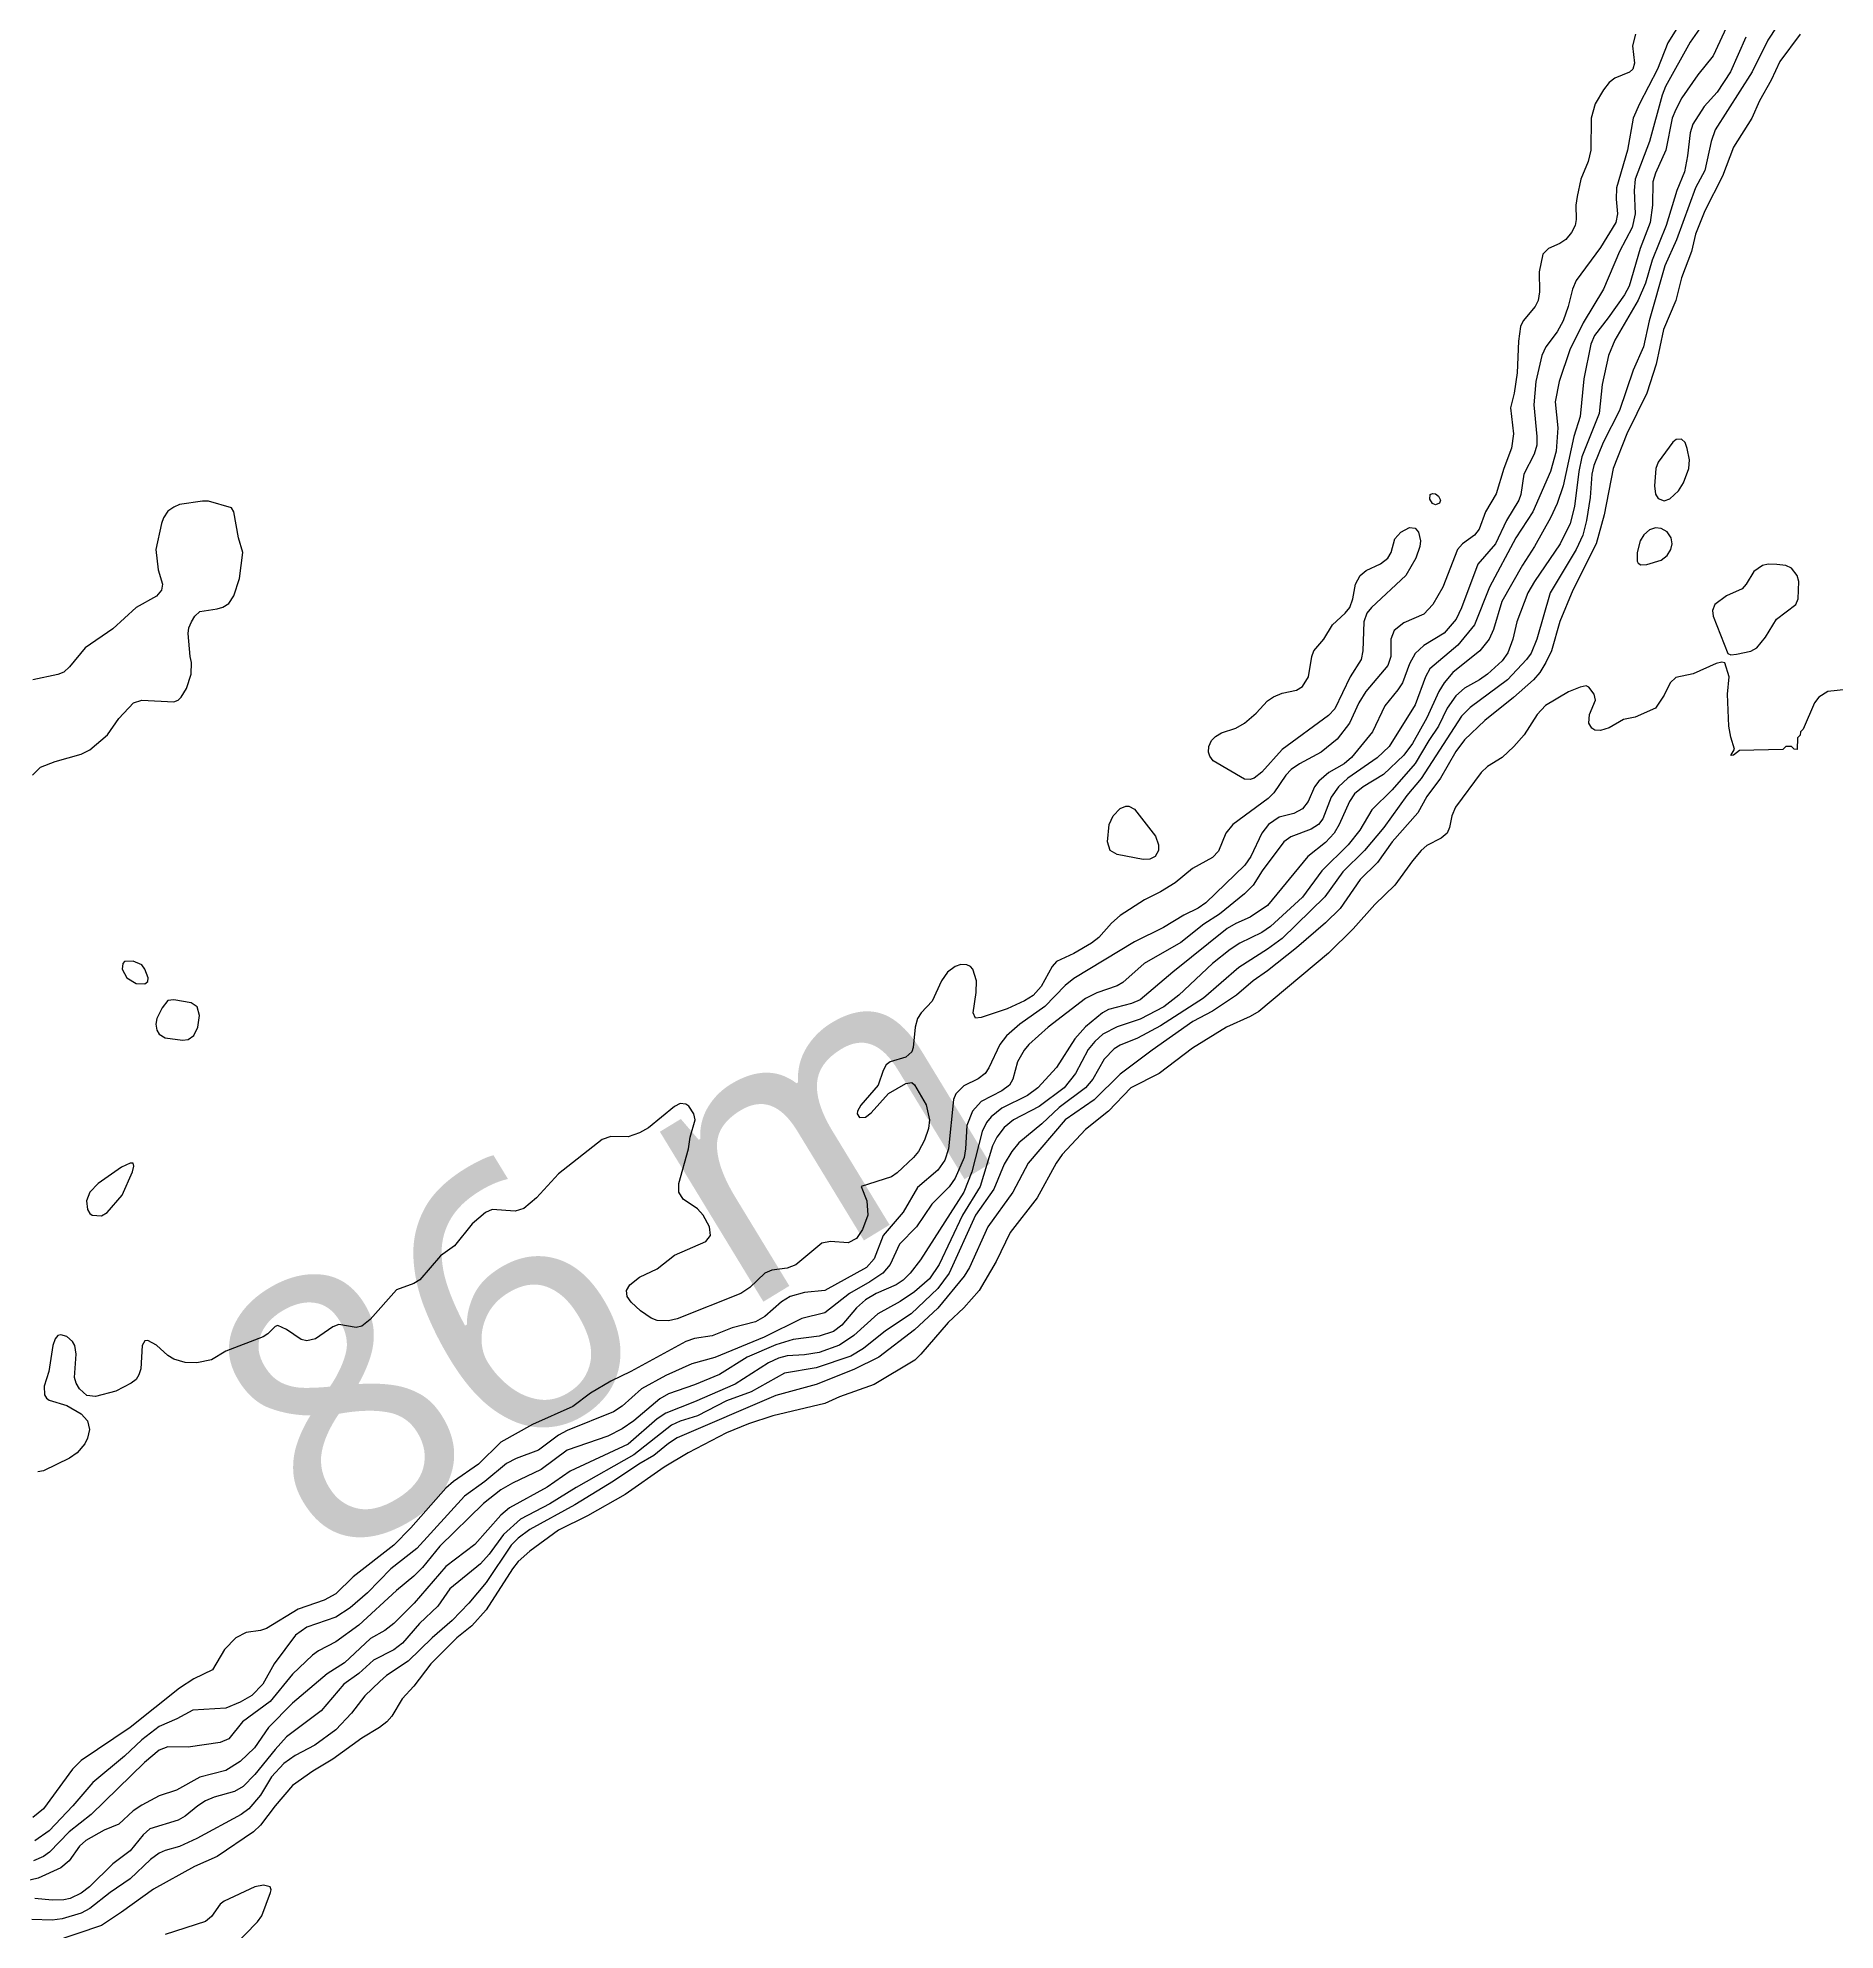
# Model space of a CAD drawing. Extents: x 474277 to 475042, y 254928 to 255625.
# Drawn here: x 474530.6 to 474578.2, y 255275.2 to 255325.3 of the extents above; entities that cross this region are included whole.
import ezdxf

# ---------------------------------------------------------------- set-up
doc = ezdxf.new("R2010")
doc.units = 0
doc.header["$MEASUREMENT"] = 0
doc.layers.add('BaseMapV2_DTM_export_MonNov09090547073261 — entities', color=1, linetype='CONTINUOUS')
doc.styles.get("Standard").update_dxf_attribs({"font": 'romans.shx'})

msp = doc.modelspace()

# ---------------------------------------------------------------- linework, layer by layer
at = {"layer": 'BaseMapV2_DTM_export_MonNov09090547073261 — entities', "color": 15, "linetype": 'Continuous', "true_color": 0xb7484b}
for points in [[(474577.371, 255326.698, 85), (474576.422, 255325.241, 85), (474576.004, 255324.398, 85), (474575.025, 255322.865, 85), (474574.917, 255322.558, 85), (474574.751, 255321.791, 85), (474574.506, 255321.331, 85), (474574.001, 255319.951, 85), (474573.692, 255319.261, 85), (474573.276, 255317.804, 85), (474573.131, 255317.114, 85), (474572.853, 255316.5, 85), (474572.488, 255315.427, 85), (474572.061, 255314.583, 85), (474571.81, 255313.97, 85), (474571.756, 255313.74, 85), (474571.712, 255313.127, 85), (474571.618, 255312.513, 85), (474571.516, 255312.13, 85), (474571.343, 255311.746, 85), (474570.655, 255310.596, 85), (474570.303, 255309.369, 85), (474570.147, 255308.999, 85), (474570.025, 255308.833, 85), (474569.523, 255308.296, 85), (474568.537, 255307.562, 85), (474568.307, 255307.333, 85), (474567.233, 255305.685, 85), (474566.859, 255305.229, 85), (474566.245, 255304.386, 85), (474565.737, 255303.772, 85), (474565.163, 255303.206, 85), (474564.682, 255302.545, 85), (474563.553, 255301.441, 85), (474563.169, 255301.161, 85), (474562.402, 255300.675, 85), (474561.466, 255299.862, 85), (474560.332, 255299.132, 85), (474559.719, 255298.804, 85), (474559.259, 255298.62, 85), (474559.105, 255298.524, 85), (474558.835, 255298.251, 85), (474558.533, 255297.715, 85), (474558.341, 255297.485, 85), (474557.649, 255296.968, 85), (474557.188, 255296.536, 85), (474556.58, 255296.028, 85), (474556.389, 255295.798, 85), (474556.192, 255295.463, 85), (474555.916, 255294.801, 85), (474555.425, 255294.111, 85), (474554.733, 255292.577, 85), (474554.428, 255292.17, 85), (474553.722, 255291.504, 85), (474553.048, 255291.054, 85), (474552.46, 255290.584, 85), (474552.128, 255290.379, 85), (474551.208, 255290.068, 85), (474550.364, 255289.933, 85), (474549.489, 255289.434, 85), (474548.831, 255289.192, 85), (474548.064, 255288.8, 85), (474547.604, 255288.655, 85), (474547.374, 255288.551, 85), (474546.377, 255287.769, 85), (474544.844, 255286.9, 85), (474544.154, 255286.464, 85), (474543.374, 255286.06, 85), (474542.927, 255285.652, 85), (474542.543, 255285.132, 85), (474542.313, 255284.875, 85), (474541.498, 255284.22, 85), (474541.18, 255283.76, 85), (474540.694, 255283.3, 85), (474540.243, 255282.781, 85), (474540.013, 255282.602, 85), (474539.476, 255282.325, 85), (474539.093, 255281.977, 85), (474538.693, 255281.689, 85), (474538.096, 255280.983, 85), (474537.176, 255280.294, 85), (474536.869, 255279.963, 85), (474536.333, 255279.297, 85), (474536.026, 255278.984, 85), (474535.796, 255278.846, 85), (474535.259, 255278.699, 85), (474535.029, 255278.604, 85), (474534.821, 255278.469, 85), (474534.492, 255278.191, 85), (474534.307, 255278.086, 85), (474533.555, 255277.856, 85), (474533.376, 255277.702, 85), (474533.035, 255277.278, 85), (474532.572, 255276.935, 85), (474531.956, 255276.322, 85), (474531.732, 255276.152, 85), (474531.445, 255276.015, 85)], [(474574.252, 255325.932, 86), (474573.769, 255325.165, 86), (474573.502, 255324.475, 86), (474573.02, 255323.555, 86), (474572.857, 255323.171, 86), (474572.706, 255322.328, 86), (474572.413, 255321.331, 86), (474572.401, 255321.024, 86), (474572.437, 255320.641, 86), (474572.394, 255320.411, 86), (474571.987, 255319.746, 86), (474571.347, 255318.877, 86), (474571.247, 255318.647, 86), (474571.135, 255318.187, 86), (474570.999, 255317.804, 86), (474570.837, 255317.513, 86), (474570.538, 255317.114, 86), (474570.434, 255316.884, 86), (474570.272, 255316.194, 86), (474570.218, 255315.58, 86), (474570.303, 255314.737, 86), (474570.298, 255314.507, 86), (474570.231, 255314.277, 86), (474569.953, 255313.74, 86), (474569.877, 255313.203, 86), (474569.825, 255313.05, 86), (474569.497, 255312.513, 86), (474569.202, 255311.9, 86), (474568.74, 255311.363, 86), (474568.307, 255310.205, 86), (474568.164, 255309.906, 86), (474567.846, 255309.528, 86), (474567.31, 255309.207, 86), (474567.08, 255308.99, 86), (474566.926, 255308.723, 86), (474566.738, 255308.219, 86), (474566.62, 255308.029, 86), (474566.274, 255307.606, 86), (474565.948, 255306.916, 86), (474565.393, 255306.241, 86), (474565.199, 255306.072, 86), (474564.793, 255305.842, 86), (474564.523, 255305.612, 86), (474564.412, 255305.459, 86), (474564.243, 255305.068, 86), (474564.089, 255304.878, 86), (474563.859, 255304.753, 86), (474563.476, 255304.66, 86), (474563.193, 255304.462, 86), (474563.015, 255304.232, 86), (474562.723, 255303.619, 86), (474562.567, 255303.389, 86), (474561.533, 255302.392, 86), (474561.329, 255302.247, 86), (474560.946, 255302.061, 86), (474560.409, 255301.735, 86), (474559.642, 255301.355, 86), (474558.032, 255300.388, 86), (474557.802, 255300.199, 86), (474557.265, 255299.646, 86), (474556.602, 255299.172, 86), (474556.248, 255298.865, 86), (474556.069, 255298.635, 86), (474555.785, 255298.021, 86), (474555.686, 255297.868, 86), (474555.502, 255297.73, 86), (474555.118, 255297.536, 86), (474554.908, 255297.331, 86), (474554.846, 255297.178, 86), (474554.716, 255295.874, 86), (474554.62, 255295.568, 86), (474554.428, 255295.306, 86), (474553.891, 255294.851, 86), (474553.508, 255294.191, 86), (474552.979, 255293.574, 86), (474552.748, 255292.961, 86), (474552.539, 255292.731, 86), (474551.438, 255292.118, 86), (474550.901, 255292.069, 86), (474550.518, 255291.959, 86), (474550.288, 255291.815, 86), (474549.851, 255291.427, 86), (474549.598, 255291.287, 86), (474548.984, 255291.134, 86), (474548.447, 255290.918, 86), (474547.987, 255290.847, 86), (474547.757, 255290.772, 86), (474546.3, 255289.975, 86), (474545.764, 255289.72, 86), (474545.227, 255289.4, 86), (474544.763, 255289.05, 86), (474543.693, 255288.57, 86), (474542.85, 255288.101, 86), (474542.263, 255287.517, 86), (474541.602, 255287.057, 86), (474541.393, 255286.88, 86), (474540.466, 255285.83, 86), (474540.013, 255285.371, 86), (474538.94, 255284.53, 86), (474538.479, 255284.088, 86), (474538.173, 255283.914, 86), (474537.483, 255283.676, 86), (474536.639, 255283.165, 86), (474536.486, 255283.112, 86), (474536.103, 255283.056, 86), (474535.831, 255282.916, 86), (474535.529, 255282.609, 86), (474535.21, 255282.073, 86), (474534.722, 255281.829, 86), (474534.339, 255281.585, 86), (474533.031, 255280.539, 86), (474531.732, 255279.665, 86), (474531.502, 255279.435, 86), (474530.735, 255278.388, 86), (474530.455, 255278.162, 86)], [(474575.379, 255325.702, 85.5), (474574.977, 255324.823, 85.5), (474574.563, 255324.321, 85.5), (474574.144, 255323.708, 85.5), (474573.981, 255323.406, 85.5), (474573.891, 255323.171, 85.5), (474573.716, 255322.328, 85.5), (474573.443, 255321.714, 85.5), (474573.371, 255321.484, 85.5), (474573.367, 255320.871, 85.5), (474573.308, 255320.411, 85.5), (474573.038, 255319.721, 85.5), (474572.746, 255318.724, 85.5), (474572.621, 255318.494, 85.5), (474572.191, 255317.881, 85.5), (474571.827, 255317.42, 85.5), (474571.728, 255317.19, 85.5), (474571.547, 255316.27, 85.5), (474571.445, 255315.274, 85.5), (474571.282, 255314.737, 85.5), (474571.002, 255313.433, 85.5), (474570.837, 255312.962, 85.5), (474570.664, 255312.59, 85.5), (474570.237, 255311.823, 85.5), (474569.917, 255311.331, 85.5), (474569.375, 255310.366, 85.5), (474569.15, 255309.624, 85.5), (474569.042, 255309.369, 85.5), (474568.793, 255309.063, 85.5), (474568.076, 255308.486, 85.5), (474567.846, 255308.218, 85.5), (474567.705, 255307.989, 85.5), (474567.386, 255307.287, 85.5), (474567.003, 255306.609, 85.5), (474566.779, 255306.302, 85.5), (474566.236, 255305.787, 85.5), (474565.7, 255305.459, 85.5), (474565.469, 255305.271, 85.5), (474565.334, 255305.076, 85.5), (474565.064, 255304.462, 85.5), (474564.931, 255304.232, 85.5), (474564.703, 255303.987, 85.5), (474564.231, 255303.619, 85.5), (474563.168, 255302.315, 85.5), (474562.709, 255302.011, 85.5), (474562.326, 255301.843, 85.5), (474562.096, 255301.707, 85.5), (474560.655, 255300.552, 85.5), (474559.795, 255299.816, 85.5), (474559.565, 255299.717, 85.5), (474558.952, 255299.566, 85.5), (474558.794, 255299.478, 85.5), (474558.339, 255299.103, 85.5), (474558.057, 255298.788, 85.5), (474557.572, 255298.023, 85.5), (474557.076, 255297.485, 85.5), (474556.805, 255297.281, 85.5), (474556.123, 255296.948, 85.5), (474555.847, 255296.718, 85.5), (474555.719, 255296.565, 85.5), (474555.606, 255296.335, 85.5), (474555.335, 255295.261, 85.5), (474555.121, 255294.724, 85.5), (474553.968, 255292.935, 85.5), (474553.694, 255292.577, 85.5), (474553.508, 255292.395, 85.5), (474553.326, 255292.271, 85.5), (474552.798, 255292.041, 85.5), (474552.511, 255291.871, 85.5), (474552.273, 255291.657, 85.5), (474551.889, 255291.197, 85.5), (474551.668, 255291.034, 85.5), (474551.284, 255290.912, 85.5), (474550.594, 255290.82, 85.5), (474550.134, 255290.678, 85.5), (474549.382, 255290.354, 85.5), (474548.647, 255289.894, 85.5), (474547.987, 255289.618, 85.5), (474547.297, 255289.384, 85.5), (474547.067, 255289.246, 85.5), (474546.377, 255288.665, 85.5), (474546.07, 255288.454, 85.5), (474545.687, 255288.257, 85.5), (474544.614, 255287.886, 85.5), (474543.923, 255287.376, 85.5), (474543.157, 255287.019, 85.5), (474542.85, 255286.836, 85.5), (474542.39, 255286.481, 85.5), (474541.24, 255285.35, 85.5), (474540.78, 255284.785, 85.5), (474540.55, 255284.55, 85.5), (474540.09, 255284.173, 85.5), (474539.093, 255283.251, 85.5), (474538.479, 255282.816, 85.5), (474538.019, 255282.57, 85.5), (474537.866, 255282.458, 85.5), (474537.329, 255281.953, 85.5), (474536.743, 255281.229, 85.5), (474536.01, 255280.693, 85.5), (474535.642, 255280.246, 85.5), (474535.412, 255280.148, 85.5), (474534.569, 255280.02, 85.5), (474534.032, 255280.034, 85.5), (474533.802, 255279.947, 85.5), (474533.411, 255279.619, 85.5), (474531.995, 255278.239, 85.5), (474531.419, 255277.779, 85.5), (474530.894, 255277.242, 85.5), (474530.735, 255277.13, 85.5), (474530.474, 255277.012, 85.5)], [(474574.676, 255325.625, 85.75), (474574.364, 255325.19, 85.75), (474573.708, 255324.015, 85.75), (474573.621, 255323.785, 85.75), (474573.29, 255322.558, 85.75), (474572.907, 255321.561, 85.75), (474572.881, 255321.254, 85.75), (474572.907, 255320.641, 85.75), (474572.83, 255320.28, 85.75), (474572.494, 255319.644, 85.75), (474572.067, 255318.647, 85.75), (474571.527, 255317.749, 85.75), (474571.171, 255317.037, 85.75), (474570.89, 255316.194, 85.75), (474570.788, 255315.657, 85.75), (474570.854, 255314.967, 85.75), (474570.813, 255314.353, 85.75), (474570.664, 255313.817, 85.75), (474570.191, 255312.743, 85.75), (474569.742, 255312.053, 85.75), (474569.044, 255310.75, 85.75), (474568.652, 255309.753, 85.75), (474568.204, 255309.216, 85.75), (474567.463, 255308.587, 85.75), (474567.348, 255308.373, 85.75), (474567.08, 255307.634, 85.75), (474566.39, 255306.526, 85.75), (474566.067, 255306.226, 85.75), (474565.297, 255305.689, 85.75), (474565.049, 255305.459, 85.75), (474564.856, 255305.19, 85.75), (474564.632, 255304.616, 85.75), (474564.512, 255304.462, 85.75), (474564.319, 255304.338, 85.75), (474563.783, 255304.137, 85.75), (474563.601, 255304.002, 85.75), (474563.026, 255303.235, 85.75), (474562.786, 255302.853, 85.75), (474562.554, 255302.622, 85.75), (474561.889, 255302.085, 85.75), (474561.482, 255301.823, 85.75), (474560.869, 255301.34, 85.75), (474559.897, 255300.782, 85.75), (474559.335, 255300.274, 85.75), (474559.182, 255300.192, 85.75), (474558.645, 255300.004, 85.75), (474558.339, 255299.853, 85.75), (474557.356, 255299.095, 85.75), (474556.844, 255298.635, 85.75), (474556.718, 255298.481, 85.75), (474556.538, 255298.175, 85.75), (474556.416, 255297.715, 85.75), (474556.325, 255297.561, 85.75), (474556.127, 255297.408, 85.75), (474555.578, 255297.128, 85.75), (474555.348, 255296.872, 85.75), (474555.196, 255296.488, 85.75), (474555.163, 255295.874, 85.75), (474555.125, 255295.644, 85.75), (474554.888, 255295.098, 85.75), (474554.735, 255294.867, 85.75), (474554.275, 255294.405, 85.75), (474553.867, 255293.804, 85.75), (474553.419, 255293.344, 85.75), (474553.169, 255292.807, 85.75), (474552.971, 255292.576, 85.75), (474552.633, 255292.347, 85.75), (474552.087, 255292.041, 85.75), (474551.438, 255291.528, 85.75), (474550.824, 255291.378, 85.75), (474549.828, 255290.886, 85.75), (474548.524, 255290.345, 85.75), (474547.911, 255290.175, 85.75), (474547.221, 255289.865, 85.75), (474546.579, 255289.51, 85.75), (474546.07, 255289.059, 85.75), (474545.84, 255288.909, 85.75), (474544.614, 255288.413, 85.75), (474544.382, 255288.284, 85.75), (474543.847, 255287.891, 85.75), (474543.256, 255287.67, 85.75), (474543.003, 255287.536, 85.75), (474542.427, 255287.057, 85.75), (474541.891, 255286.673, 85.75), (474540.626, 255285.286, 85.75), (474539.936, 255284.748, 85.75), (474539.323, 255284.114, 85.75), (474538.863, 255283.711, 85.75), (474538.479, 255283.469, 85.75), (474537.713, 255283.202, 85.75), (474537.41, 255282.993, 85.75), (474536.845, 255282.226, 85.75), (474536.546, 255281.689, 85.75), (474536.256, 255281.391, 85.75), (474535.949, 255281.214, 85.75), (474535.566, 255281.053, 85.75), (474534.695, 255280.999, 85.75), (474534.265, 255280.769, 85.75), (474533.802, 255280.57, 85.75), (474533.342, 255280.212, 85.75), (474532.882, 255279.78, 85.75), (474532.039, 255279.083, 85.75), (474531.513, 255278.469, 85.75), (474530.889, 255277.81, 85.75), (474530.505, 255277.542, 85.75)], [(474572.912, 255325.395, 86.25), (474572.833, 255325.088, 86.25), (474572.893, 255324.628, 86.25), (474572.843, 255324.475, 86.25), (474572.754, 255324.394, 86.25), (474572.37, 255324.234, 86.25), (474572.217, 255324.122, 86.25), (474572.064, 255323.924, 86.25), (474571.851, 255323.555, 86.25), (474571.737, 255323.171, 86.25), (474571.728, 255322.328, 86.25), (474571.659, 255322.021, 86.25), (474571.467, 255321.561, 86.25), (474571.367, 255321.101, 86.25), (474571.337, 255320.871, 86.25), (474571.346, 255320.488, 86.25), (474571.317, 255320.334, 86.25), (474571.22, 255320.142, 86.25), (474571.067, 255319.958, 86.25), (474570.914, 255319.853, 86.25), (474570.607, 255319.722, 86.25), (474570.462, 255319.567, 86.25), (474570.366, 255319.107, 86.25), (474570.371, 255318.571, 86.25), (474570.334, 255318.341, 86.25), (474570.254, 255318.187, 86.25), (474569.94, 255317.804, 86.25), (474569.872, 255317.651, 86.25), (474569.818, 255317.267, 86.25), (474569.778, 255316.424, 86.25), (474569.701, 255315.887, 86.25), (474569.606, 255315.504, 86.25), (474569.682, 255314.814, 86.25), (474569.632, 255314.43, 86.25), (474569.423, 255313.893, 86.25), (474569.227, 255313.218, 86.25), (474568.943, 255312.743, 86.25), (474568.772, 255312.283, 86.25), (474568.648, 255312.13, 86.25), (474568.331, 255311.9, 86.25), (474568.198, 255311.746, 86.25), (474567.807, 255310.75, 86.25), (474567.545, 255310.29, 86.25), (474567.31, 255310.032, 86.25), (474566.773, 255309.807, 86.25), (474566.523, 255309.6, 86.25), (474566.429, 255309.369, 86.25), (474566.432, 255308.909, 86.25), (474566.353, 255308.679, 86.25), (474565.766, 255307.989, 86.25), (474565.582, 255307.683, 86.25), (474565.341, 255307.146, 86.25), (474565.009, 255306.725, 86.25), (474564.585, 255306.379, 86.25), (474564.013, 255306.072, 86.25), (474563.796, 255305.919, 86.25), (474563.653, 255305.766, 86.25), (474563.332, 255305.306, 86.25), (474563.184, 255305.152, 86.25), (474562.247, 255304.462, 86.25), (474562.063, 255304.232, 86.25), (474561.866, 255303.759, 86.25), (474561.712, 255303.589, 86.25), (474561.176, 255303.297, 86.25), (474560.716, 255302.921, 86.25), (474560.332, 255302.683, 86.25), (474559.91, 255302.469, 86.25), (474559.259, 255302.05, 86.25), (474559.029, 255301.852, 86.25), (474558.697, 255301.472, 86.25), (474558.499, 255301.318, 86.25), (474558.032, 255301.045, 86.25), (474557.572, 255300.83, 86.25), (474557.457, 255300.705, 86.25), (474557.167, 255300.168, 86.25), (474556.958, 255299.937, 86.25), (474556.728, 255299.794, 86.25), (474556.268, 255299.577, 86.25), (474555.578, 255299.347, 86.25), (474555.425, 255299.331, 86.25), (474555.364, 255299.478, 86.25), (474555.444, 255300.015, 86.25), (474555.458, 255300.322, 86.25), (474555.362, 255300.628, 86.25), (474555.293, 255300.705, 86.25), (474555.195, 255300.75, 86.25), (474555.042, 255300.754, 86.25), (474554.888, 255300.703, 86.25), (474554.685, 255300.552, 86.25), (474554.527, 255300.322, 86.25), (474554.284, 255299.785, 86.25), (474553.986, 255299.478, 86.25), (474553.892, 255299.325, 86.25), (474553.827, 255299.095, 86.25), (474553.778, 255298.558, 86.25), (474553.738, 255298.439, 86.25), (474553.585, 255298.302, 86.25), (474553.167, 255298.175, 86.25), (474553.062, 255298.098, 86.25), (474552.979, 255297.945, 86.25), (474552.849, 255297.561, 86.25), (474552.386, 255297.025, 86.25), (474552.298, 255296.871, 86.25), (474552.295, 255296.795, 86.25), (474552.358, 255296.703, 86.25), (474552.511, 255296.709, 86.25), (474552.665, 255296.825, 86.25), (474553.125, 255297.339, 86.25), (474553.585, 255297.605, 86.25), (474553.738, 255297.632, 86.25), (474553.815, 255297.566, 86.25), (474554.121, 255297.036, 86.25), (474554.206, 255296.641, 86.25), (474554.18, 255296.411, 86.25), (474554.079, 255296.105, 86.25), (474553.916, 255295.798, 86.25), (474553.783, 255295.644, 86.25), (474553.355, 255295.237, 86.25), (474553.201, 255295.134, 86.25), (474552.4, 255294.878, 86.25), (474552.55, 255294.494, 86.25), (474552.576, 255294.111, 86.25), (474552.435, 255293.732, 86.25), (474552.276, 255293.498, 86.25), (474552.051, 255293.382, 86.25), (474551.591, 255293.419, 86.25), (474551.361, 255293.372, 86.25), (474550.671, 255292.802, 86.25), (474550.441, 255292.711, 86.25), (474550.03, 255292.654, 86.25), (474549.843, 255292.577, 86.25), (474549.449, 255292.194, 86.25), (474549.214, 255292.036, 86.25), (474547.527, 255291.368, 86.25), (474547.297, 255291.319, 86.25), (474546.991, 255291.328, 86.25), (474546.837, 255291.386, 86.25), (474546.552, 255291.581, 86.25), (474546.305, 255291.811, 86.25), (474546.198, 255291.964, 86.25), (474546.184, 255292.117, 86.25), (474546.268, 255292.271, 86.25), (474546.53, 255292.473, 86.25), (474546.991, 255292.696, 86.25), (474547.451, 255293.058, 86.25), (474548.286, 255293.421, 86.25), (474548.405, 255293.574, 86.25), (474548.377, 255293.804, 86.25), (474548.217, 255294.112, 86.25), (474548.064, 255294.281, 86.25), (474547.681, 255294.538, 86.25), (474547.57, 255294.724, 86.25), (474547.564, 255294.954, 86.25), (474547.822, 255295.874, 86.25), (474547.865, 255296.181, 86.25), (474548, 255296.641, 86.25), (474547.966, 255296.795, 86.25), (474547.834, 255297.005, 86.25), (474547.757, 255297.057, 86.25), (474547.604, 255297.069, 86.25), (474547.451, 255296.992, 86.25), (474546.761, 255296.432, 86.25), (474546.53, 255296.294, 86.25), (474546.224, 255296.188, 86.25), (474545.764, 255296.2, 86.25), (474545.534, 255296.117, 86.25), (474544.384, 255295.207, 86.25), (474543.801, 255294.571, 86.25), (474543.463, 255294.293, 86.25), (474543.233, 255294.223, 86.25), (474542.62, 255294.262, 86.25), (474542.45, 255294.188, 86.25), (474542.095, 255293.881, 86.25), (474541.623, 255293.306, 86.25), (474541.257, 255293.037, 86.25), (474540.703, 255292.404, 86.25), (474540.55, 255292.304, 86.25), (474540.09, 255292.134, 86.25), (474539.392, 255291.351, 86.25), (474539.17, 255291.175, 86.25), (474539.016, 255291.138, 86.25), (474538.556, 255291.22, 86.25), (474538.403, 255291.155, 86.25), (474537.943, 255290.837, 86.25), (474537.713, 255290.783, 86.25), (474537.559, 255290.825, 86.25), (474537.176, 255291.083, 86.25), (474536.946, 255291.194, 86.25), (474536.869, 255291.165, 86.25), (474536.675, 255290.967, 86.25), (474536.557, 255290.891, 86.25), (474535.566, 255290.516, 86.25), (474535.182, 255290.284, 86.25), (474534.799, 255290.205, 86.25), (474534.492, 255290.214, 86.25), (474534.186, 255290.296, 86.25), (474534.032, 255290.396, 86.25), (474533.726, 255290.672, 86.25), (474533.496, 255290.792, 86.25), (474533.419, 255290.788, 86.25), (474533.349, 255290.66, 86.25), (474533.318, 255290.047, 86.25), (474533.265, 255289.884, 86.25), (474533.189, 255289.764, 86.25), (474533.06, 255289.664, 86.25), (474532.652, 255289.453, 86.25), (474532.115, 255289.31, 86.25), (474531.885, 255289.34, 86.25), (474531.689, 255289.51, 86.25), (474531.603, 255289.664, 86.25), (474531.56, 255289.817, 86.25), (474531.601, 255290.43, 86.25), (474531.563, 255290.66, 86.25), (474531.502, 255290.766, 86.25), (474531.349, 255290.899, 86.25), (474531.195, 255290.947, 86.25), (474531.119, 255290.926, 86.25), (474531.042, 255290.842, 86.25), (474530.982, 255290.66, 86.25), (474530.878, 255289.97, 86.25), (474530.752, 255289.587, 86.25), (474530.763, 255289.357, 86.25), (474530.812, 255289.269, 86.25), (474530.889, 255289.213, 86.25), (474531.349, 255289.074, 86.25), (474531.732, 255288.851, 86.25), (474531.904, 255288.667, 86.25), (474531.952, 255288.437, 86.25), (474531.9, 255288.207, 86.25), (474531.83, 255288.054, 86.25), (474531.625, 255287.823, 86.25), (474531.425, 255287.678, 86.25), (474530.735, 255287.344, 86.25), (474530.582, 255287.314, 86.25)], [(474577.281, 255325.395, 84.75), (474576.741, 255324.676, 84.75), (474576.511, 255324.183, 84.75), (474576.197, 255323.631, 84.75), (474575.995, 255323.171, 84.75), (474575.513, 255322.404, 84.75), (474575.224, 255321.638, 84.75), (474574.75, 255320.718, 84.75), (474574.501, 255320.104, 84.75), (474574.395, 255319.644, 84.75), (474574.134, 255318.941, 84.75), (474573.985, 255318.341, 84.75), (474573.653, 255317.574, 84.75), (474573.461, 255316.654, 84.75), (474573.219, 255315.887, 84.75), (474572.684, 255314.814, 84.75), (474572.32, 255313.893, 84.75), (474572.087, 255312.667, 84.75), (474571.873, 255311.9, 84.75), (474571.256, 255310.673, 84.75), (474570.914, 255309.841, 84.75), (474570.687, 255309.063, 84.75), (474570.537, 255308.756, 84.75), (474570.377, 255308.492, 84.75), (474570.209, 255308.296, 84.75), (474569.687, 255307.831, 84.75), (474568.92, 255307.222, 84.75), (474568.383, 255306.702, 84.75), (474568.153, 255306.398, 84.75), (474567.752, 255305.689, 84.75), (474567.386, 255305.202, 84.75), (474567.15, 255304.769, 84.75), (474566.47, 255304.002, 84.75), (474566.083, 255303.455, 84.75), (474565.621, 255303.005, 84.75), (474565.086, 255302.238, 84.75), (474564.703, 255301.859, 84.75), (474563.936, 255301.199, 84.75), (474563.169, 255300.587, 84.75), (474562.786, 255300.32, 84.75), (474562.34, 255299.938, 84.75), (474561.712, 255299.52, 84.75), (474561.19, 255299.248, 84.75), (474560.111, 255298.481, 84.75), (474559.259, 255297.849, 84.75), (474558.569, 255297.17, 84.75), (474557.802, 255296.637, 84.75), (474556.82, 255295.491, 84.75), (474556.419, 255294.724, 84.75), (474555.754, 255293.804, 84.75), (474555.273, 255292.731, 84.75), (474555.132, 255292.501, 84.75), (474554.428, 255291.65, 84.75), (474553.815, 255291.081, 84.75), (474552.864, 255290.354, 84.75), (474552.205, 255290.022, 84.75), (474551.208, 255289.627, 84.75), (474550.134, 255289.338, 84.75), (474547.527, 255288.217, 84.75), (474547.297, 255288.068, 84.75), (474546.903, 255287.747, 84.75), (474546.508, 255287.517, 84.75), (474545.84, 255287.065, 84.75), (474544.817, 255286.443, 84.75), (474543.617, 255285.785, 84.75), (474543.31, 255285.557, 84.75), (474543.124, 255285.37, 84.75), (474542.467, 255284.385, 84.75), (474542.001, 255283.836, 84.75), (474541.56, 255283.376, 84.75), (474541.03, 255282.916, 84.75), (474540.396, 255282.304, 84.75), (474539.825, 255281.919, 84.75), (474539.644, 255281.766, 84.75), (474539.246, 255281.381, 84.75), (474538.897, 255280.923, 84.75), (474538.479, 255280.484, 84.75), (474537.922, 255280.079, 84.75), (474537.406, 255279.804, 84.75), (474537.099, 255279.588, 84.75), (474536.774, 255279.236, 84.75), (474536.486, 255278.748, 84.75), (474536.179, 255278.385, 84.75), (474535.971, 255278.239, 84.75), (474534.799, 255277.6, 84.75), (474534.339, 255277.393, 84.75), (474533.956, 255277.288, 84.75), (474533.802, 255277.217, 84.75), (474533.572, 255277.045, 84.75), (474533.035, 255276.534, 84.75), (474532.499, 255276.172, 84.75), (474531.962, 255275.749, 84.75), (474531.732, 255275.627, 84.75), (474531.232, 255275.479, 84.75)], [(474575.835, 255325.318, 85.25), (474575.431, 255324.398, 85.25), (474575.078, 255323.861, 85.25), (474574.733, 255323.478, 85.25), (474574.431, 255323.018, 85.25), (474574.36, 255322.788, 85.25), (474574.296, 255322.174, 85.25), (474574.211, 255321.751, 85.25), (474574.013, 255321.254, 85.25), (474573.73, 255320.334, 85.25), (474573.354, 255319.414, 85.25), (474573.178, 255318.801, 85.25), (474572.984, 255318.352, 85.25), (474572.37, 255317.296, 85.25), (474572.199, 255316.884, 85.25), (474572.028, 255316.117, 85.25), (474571.952, 255315.35, 85.25), (474571.492, 255314.2, 85.25), (474571.413, 255313.817, 85.25), (474571.297, 255312.884, 85.25), (474571.186, 255312.437, 85.25), (474570.916, 255311.9, 85.25), (474570.236, 255310.903, 85.25), (474570.062, 255310.596, 85.25), (474569.774, 255309.83, 85.25), (474569.667, 255309.369, 85.25), (474569.533, 255309.013, 85.25), (474569.38, 255308.802, 85.25), (474568.996, 255308.449, 85.25), (474568.783, 255308.296, 85.25), (474568.383, 255308.075, 85.25), (474568.153, 255307.871, 85.25), (474567.923, 255307.543, 85.25), (474567.7, 255307.069, 85.25), (474567.437, 255306.686, 85.25), (474567.08, 255306.079, 85.25), (474566.466, 255305.382, 85.25), (474565.93, 255304.85, 85.25), (474565.611, 255304.309, 85.25), (474565.301, 255303.925, 85.25), (474564.601, 255303.235, 85.25), (474564.089, 255302.541, 85.25), (474563.246, 255301.76, 85.25), (474563.016, 255301.606, 85.25), (474562.434, 255301.318, 85.25), (474562.172, 255301.153, 85.25), (474561.712, 255300.779, 85.25), (474560.814, 255299.938, 85.25), (474560.421, 255299.632, 85.25), (474559.795, 255299.307, 85.25), (474559.182, 255299.107, 85.25), (474558.799, 255298.906, 85.25), (474558.588, 255298.712, 85.25), (474558.415, 255298.501, 85.25), (474558.081, 255297.868, 85.25), (474557.781, 255297.485, 85.25), (474557.112, 255296.995, 85.25), (474556.439, 255296.641, 85.25), (474556.192, 255296.441, 85.25), (474555.995, 255296.181, 85.25), (474555.88, 255295.951, 85.25), (474555.551, 255294.878, 85.25), (474555.087, 255294.111, 85.25), (474554.468, 255292.807, 85.25), (474554.211, 255292.424, 85.25), (474553.815, 255292.087, 85.25), (474553.431, 255291.827, 85.25), (474552.838, 255291.504, 85.25), (474552.205, 255290.929, 85.25), (474551.821, 255290.668, 85.25), (474551.284, 255290.473, 85.25), (474550.901, 255290.412, 85.25), (474550.441, 255290.387, 85.25), (474550.211, 255290.328, 85.25), (474549.946, 255290.2, 85.25), (474549.061, 255289.64, 85.25), (474547.987, 255289.166, 85.25), (474547.221, 255288.869, 85.25), (474546.991, 255288.718, 85.25), (474546.224, 255288.051, 85.25), (474544.69, 255287.332, 85.25), (474544.077, 255286.911, 85.25), (474543.08, 255286.36, 85.25), (474542.85, 255286.171, 85.25), (474542.16, 255285.39, 85.25), (474541.393, 255284.809, 85.25), (474540.558, 255283.836, 85.25), (474540.013, 255283.295, 85.25), (474539.783, 255283.112, 85.25), (474539.4, 255282.898, 85.25), (474538.71, 255282.255, 85.25), (474538.249, 255281.966, 85.25), (474537.329, 255281.186, 85.25), (474536.693, 255280.539, 85.25), (474536.322, 255280.003, 85.25), (474535.949, 255279.642, 85.25), (474535.566, 255279.407, 85.25), (474534.876, 255279.226, 85.25), (474534.262, 255278.886, 85.25), (474533.802, 255278.731, 85.25), (474533.342, 255278.486, 85.25), (474533.112, 255278.334, 85.25), (474532.729, 255277.983, 85.25), (474532.345, 255277.826, 85.25), (474531.86, 255277.549, 85.25), (474531.693, 255277.396, 85.25), (474531.414, 255277.012, 85.25), (474531.195, 255276.823, 85.25), (474530.593, 255276.552, 85.25), (474530.26, 255276.475, 85.25)], [(474573.674, 255313.036, 84.5), (474573.827, 255313.091, 84.5), (474574.057, 255313.299, 84.5), (474574.185, 255313.51, 84.5), (474574.33, 255313.893, 84.5), (474574.348, 255314.123, 84.5), (474574.287, 255314.426, 84.5), (474574.228, 255314.583, 84.5), (474574.134, 255314.672, 84.5), (474573.992, 255314.66, 84.5), (474573.904, 255314.594, 84.5), (474573.52, 255314.059, 84.5), (474573.458, 255313.893, 84.5), (474573.419, 255313.433, 84.5), (474573.444, 255313.213, 84.5), (474573.52, 255313.095, 84.5), (474573.674, 255313.036, 84.5)], [(474530.444, 255305.766, 86.25), (474530.659, 255305.979, 86.25), (474531.042, 255306.132, 86.25), (474531.732, 255306.325, 86.25), (474531.962, 255306.443, 86.25), (474532.429, 255306.839, 86.25), (474532.729, 255307.272, 86.25), (474533.121, 255307.683, 86.25), (474533.342, 255307.755, 86.25), (474534.186, 255307.709, 86.25), (474534.3, 255307.759, 86.25), (474534.382, 255307.836, 86.25), (474534.524, 255308.066, 86.25), (474534.645, 255308.449, 86.25), (474534.656, 255308.756, 86.25), (474534.617, 255308.909, 86.25), (474534.567, 255309.523, 86.25), (474534.588, 255309.676, 86.25), (474534.654, 255309.83, 86.25), (474534.741, 255309.983, 86.25), (474534.876, 255310.106, 86.25), (474535.336, 255310.173, 86.25), (474535.489, 255310.221, 86.25), (474535.642, 255310.313, 86.25), (474535.779, 255310.52, 86.25), (474535.928, 255310.98, 86.25), (474536.019, 255311.67, 86.25), (474535.904, 255312.053, 86.25), (474535.778, 255312.743, 86.25), (474535.719, 255312.852, 86.25), (474535.106, 255313.025, 86.25), (474534.952, 255313.032, 86.25), (474534.339, 255312.936, 86.25), (474534.186, 255312.873, 86.25), (474534.032, 255312.759, 86.25), (474533.918, 255312.59, 86.25), (474533.859, 255312.437, 86.25), (474533.712, 255311.746, 86.25), (474533.772, 255311.21, 86.25), (474533.887, 255310.826, 86.25), (474533.863, 255310.673, 86.25), (474533.726, 255310.509, 86.25), (474533.189, 255310.214, 86.25), (474532.575, 255309.645, 86.25), (474531.837, 255309.139, 86.25), (474531.425, 255308.636, 86.25), (474531.272, 255308.499, 86.25), (474531.119, 255308.438, 86.25), (474530.454, 255308.296, 86.25)], [(474567.726, 255312.973, 86.5), (474567.616, 255312.927, 86.5), (474567.54, 255312.963, 86.5), (474567.463, 255313.078, 86.5), (474567.471, 255313.203, 86.5), (474567.54, 255313.235, 86.5), (474567.616, 255313.22, 86.5), (474567.693, 255313.16, 86.5), (474567.748, 255313.05, 86.5), (474567.726, 255312.973, 86.5)], [(474562.809, 255305.689, 86.5), (474562.709, 255305.651, 86.5), (474562.556, 255305.664, 86.5), (474561.729, 255306.149, 86.5), (474561.636, 255306.277, 86.5), (474561.604, 255306.379, 86.5), (474561.611, 255306.532, 86.5), (474561.681, 255306.686, 86.5), (474561.789, 255306.797, 86.5), (474561.942, 255306.892, 86.5), (474562.326, 255307.015, 86.5), (474562.556, 255307.144, 86.5), (474562.863, 255307.413, 86.5), (474563.169, 255307.742, 86.5), (474563.323, 255307.849, 86.5), (474563.553, 255307.945, 86.5), (474563.936, 255308.021, 86.5), (474564.089, 255308.121, 86.5), (474564.25, 255308.373, 86.5), (474564.339, 255308.909, 86.5), (474564.394, 255309.063, 86.5), (474564.656, 255309.369, 86.5), (474564.89, 255309.753, 86.5), (474565.227, 255310.06, 86.5), (474565.345, 255310.213, 86.5), (474565.429, 255310.443, 86.5), (474565.498, 255310.826, 86.5), (474565.62, 255311.056, 86.5), (474565.776, 255311.19, 86.5), (474566.16, 255311.366, 86.5), (474566.355, 255311.516, 86.5), (474566.438, 255311.67, 86.5), (474566.543, 255312.028, 86.5), (474566.696, 255312.211, 86.5), (474566.926, 255312.331, 86.5), (474567.08, 255312.309, 86.5), (474567.167, 255312.207, 86.5), (474567.219, 255311.976, 86.5), (474567.202, 255311.823, 86.5), (474567.091, 255311.516, 86.5), (474566.831, 255311.056, 86.5), (474565.918, 255310.213, 86.5), (474565.795, 255310.06, 86.5), (474565.713, 255309.83, 86.5), (474565.694, 255309.063, 86.5), (474565.644, 255308.833, 86.5), (474565.354, 255308.373, 86.5), (474564.947, 255307.529, 86.5), (474564.779, 255307.354, 86.5), (474563.553, 255306.45, 86.5), (474563.016, 255305.852, 86.5), (474562.809, 255305.689, 86.5)], [(474573.214, 255311.346, 84.5), (474573.597, 255311.469, 84.5), (474573.751, 255311.593, 84.5), (474573.855, 255311.746, 84.5), (474573.89, 255311.9, 84.5), (474573.863, 255312.053, 84.5), (474573.751, 255312.212, 84.5), (474573.597, 255312.304, 84.5), (474573.444, 255312.322, 84.5), (474573.29, 255312.266, 84.5), (474573.137, 255312.14, 84.5), (474573.039, 255311.976, 84.5), (474572.957, 255311.67, 84.5), (474572.962, 255311.44, 84.5), (474572.984, 255311.389, 84.5), (474573.06, 255311.339, 84.5), (474573.214, 255311.346, 84.5)], [(474575.591, 255308.974, 84.5), (474575.974, 255309.054, 84.5), (474576.127, 255309.143, 84.5), (474576.358, 255309.427, 84.5), (474576.648, 255309.906, 84.5), (474577.16, 255310.29, 84.5), (474577.223, 255310.443, 84.5), (474577.243, 255310.903, 84.5), (474577.201, 255311.063, 84.5), (474577.048, 255311.253, 84.5), (474576.894, 255311.324, 84.5), (474576.664, 255311.353, 84.5), (474576.434, 255311.363, 84.5), (474576.281, 255311.323, 84.5), (474576.051, 255311.161, 84.5), (474575.851, 255310.826, 84.5), (474575.744, 255310.707, 84.5), (474575.327, 255310.52, 84.5), (474575.017, 255310.29, 84.5), (474574.955, 255310.136, 84.5), (474574.977, 255309.983, 84.5), (474575.361, 255308.99, 84.5), (474575.437, 255308.953, 84.5), (474575.591, 255308.974, 84.5)], [(474578.581, 255308.051, 84.5), (474578.011, 255307.989, 84.5), (474577.769, 255307.836, 84.5), (474577.661, 255307.69, 84.5), (474577.354, 255306.985, 84.5), (474577.286, 255306.916, 84.5), (474577.278, 255306.831, 84.5), (474577.209, 255306.763, 84.5), (474577.201, 255306.451, 84.5), (474577.116, 255306.456, 84.5), (474577.048, 255306.525, 84.5), (474576.894, 255306.525, 84.5), (474576.818, 255306.453, 84.5), (474575.667, 255306.425, 84.5), (474575.514, 255306.3, 84.5), (474575.437, 255306.294, 84.5), (474575.54, 255306.456, 84.5), (474575.437, 255306.778, 84.5), (474575.387, 255307.069, 84.5), (474575.355, 255307.913, 84.5), (474575.394, 255308.373, 84.5), (474575.284, 255308.742, 84.5), (474575.207, 255308.76, 84.5), (474575.054, 255308.729, 84.5), (474574.441, 255308.458, 84.5), (474573.981, 255308.36, 84.5), (474573.834, 255308.219, 84.5), (474573.674, 255307.886, 84.5), (474573.444, 255307.541, 84.5), (474572.907, 255307.309, 84.5), (474572.6, 255307.241, 84.5), (474572.217, 255307.027, 84.5), (474571.987, 255306.951, 84.5), (474571.834, 255306.96, 84.5), (474571.757, 255307.012, 84.5), (474571.679, 255307.146, 84.5), (474571.696, 255307.376, 84.5), (474571.856, 255307.759, 84.5), (474571.816, 255307.913, 84.5), (474571.68, 255308.104, 84.5), (474571.604, 255308.134, 84.5), (474571.45, 255308.104, 84.5), (474571.144, 255307.973, 84.5), (474570.53, 255307.616, 84.5), (474570.308, 255307.376, 84.5), (474569.967, 255306.839, 84.5), (474569.693, 255306.532, 84.5), (474569.38, 255306.242, 84.5), (474568.998, 255305.996, 84.5), (474568.822, 255305.842, 84.5), (474568.15, 255304.922, 84.5), (474568.045, 255304.692, 84.5), (474567.984, 255304.386, 84.5), (474567.922, 255304.232, 84.5), (474567.77, 255304.104, 84.5), (474567.386, 255303.909, 84.5), (474567.233, 255303.773, 84.5), (474567.003, 255303.501, 84.5), (474566.54, 255302.852, 84.5), (474566.006, 255302.34, 84.5), (474565.434, 255301.702, 84.5), (474564.779, 255301.053, 84.5), (474562.939, 255299.512, 84.5), (474562.709, 255299.378, 84.5), (474562.083, 255299.095, 84.5), (474561.176, 255298.539, 84.5), (474560.291, 255297.868, 84.5), (474559.548, 255297.485, 84.5), (474558.952, 255296.873, 84.5), (474558.339, 255296.381, 84.5), (474557.724, 255295.721, 84.5), (474557.568, 255295.491, 84.5), (474557.064, 255294.571, 84.5), (474556.351, 255293.651, 84.5), (474555.979, 255292.884, 84.5), (474555.524, 255292.117, 84.5), (474555.118, 255291.659, 84.5), (474554.701, 255291.274, 84.5), (474553.984, 255290.43, 84.5), (474553.819, 255290.277, 84.5), (474552.741, 255289.627, 84.5), (474551.821, 255289.299, 84.5), (474551.438, 255289.127, 84.5), (474550.058, 255288.801, 84.5), (474549.417, 255288.59, 84.5), (474548.831, 255288.349, 84.5), (474547.818, 255287.823, 84.5), (474547.176, 255287.44, 84.5), (474546.147, 255286.714, 84.5), (474545.15, 255286.146, 84.5), (474544.384, 255285.771, 84.5), (474543.62, 255285.216, 84.5), (474543.31, 255284.94, 84.5), (474543.157, 255284.745, 84.5), (474542.467, 255283.662, 84.5), (474542.083, 255283.235, 84.5), (474541.684, 255282.916, 84.5), (474541.001, 255282.226, 84.5), (474540.55, 255281.641, 84.5), (474540.239, 255281.306, 84.5), (474539.964, 255280.846, 84.5), (474539.831, 255280.693, 84.5), (474539.641, 255280.539, 84.5), (474539.17, 255280.264, 84.5), (474538.403, 255279.707, 84.5), (474537.868, 255279.389, 84.5), (474537.329, 255279.007, 84.5), (474536.869, 255278.468, 84.5), (474536.486, 255277.957, 84.5), (474536.302, 255277.779, 84.5), (474535.336, 255277.124, 84.5), (474534.74, 255276.859, 84.5), (474533.649, 255276.263, 84.5), (474532.805, 255275.649, 84.5), (474532.269, 255275.299, 84.5), (474530.965, 255274.853, 84.5)], [(474560.05, 255303.542, 86.5), (474559.872, 255303.535, 86.5), (474559.182, 255303.664, 86.5), (474558.995, 255303.772, 86.5), (474558.927, 255304.002, 86.5), (474558.972, 255304.462, 86.5), (474559.073, 255304.692, 86.5), (474559.259, 255304.885, 86.5), (474559.412, 255304.948, 86.5), (474559.489, 255304.947, 86.5), (474559.642, 255304.867, 86.5), (474560.199, 255304.156, 86.5), (474560.279, 255303.925, 86.5), (474560.274, 255303.772, 86.5), (474560.187, 255303.619, 86.5), (474560.05, 255303.542, 86.5)], [(474533.419, 255300.238, 86.25), (474533.496, 255300.3, 86.25), (474533.508, 255300.398, 86.25), (474533.423, 255300.628, 86.25), (474533.342, 255300.747, 86.25), (474533.112, 255300.847, 86.25), (474532.882, 255300.83, 86.25), (474532.835, 255300.782, 86.25), (474532.822, 255300.628, 86.25), (474532.944, 255300.398, 86.25), (474533.189, 255300.248, 86.25), (474533.419, 255300.238, 86.25)], [(474534.569, 255298.769, 86.25), (474534.722, 255298.872, 86.25), (474534.827, 255299.095, 86.25), (474534.867, 255299.402, 86.25), (474534.804, 255299.632, 86.25), (474534.646, 255299.742, 86.25), (474534.186, 255299.82, 86.25), (474534.032, 255299.803, 86.25), (474533.879, 255299.605, 86.25), (474533.739, 255299.325, 86.25), (474533.711, 255299.172, 86.25), (474533.741, 255299.018, 86.25), (474533.802, 255298.913, 86.25), (474533.956, 255298.814, 86.25), (474534.416, 255298.752, 86.25), (474534.569, 255298.769, 86.25)], [(474532.269, 255294.095, 86.25), (474532.422, 255294.184, 86.25), (474532.821, 255294.648, 86.25), (474533.092, 255295.261, 86.25), (474533.132, 255295.414, 86.25), (474533.112, 255295.49, 86.25), (474533.035, 255295.494, 86.25), (474532.805, 255295.387, 86.25), (474532.184, 255294.954, 86.25), (474531.963, 255294.724, 86.25), (474531.873, 255294.494, 86.25), (474531.904, 255294.264, 86.25), (474531.962, 255294.156, 86.25), (474532.021, 255294.111, 86.25), (474532.269, 255294.095, 86.25)], [(474535.74, 255274.712, 84.25), (474536.409, 255275.396, 84.25), (474536.516, 255275.555, 84.25), (474536.75, 255276.169, 84.25), (474536.771, 255276.245, 84.25), (474536.741, 255276.322, 84.25), (474536.563, 255276.365, 84.25), (474536.333, 255276.32, 84.25), (474535.524, 255275.939, 84.25), (474535.412, 255275.862, 84.25), (474535.182, 255275.538, 84.25), (474535.029, 255275.404, 84.25), (474533.956, 255275.064, 84.25)], [(474531.445, 255276.015, 85), (474531.272, 255275.978, 85), (474530.965, 255275.969, 85), (474530.505, 255276.013, 85)], [(474531.232, 255275.479, 84.75), (474530.965, 255275.443, 84.75), (474530.428, 255275.457, 84.75)]]:
    msp.add_polyline3d(points, dxfattribs=at)

# ---------------------------------------------------------------- texts
at = {"layer": 'BaseMapV2_DTM_export_MonNov09090547073261 — entities', "color": 250, "true_color": 0x323232, "insert": (474538.227, 255284.653), "char_height": 0.2, "width": 17.61571, "attachment_point": 7, "rotation": 31.3443}
msp.add_mtext('\\fOpen Sans|i0|b0;\\H7.02279;86\\~m', dxfattribs=at)

doc.saveas('drawing.dxf')
